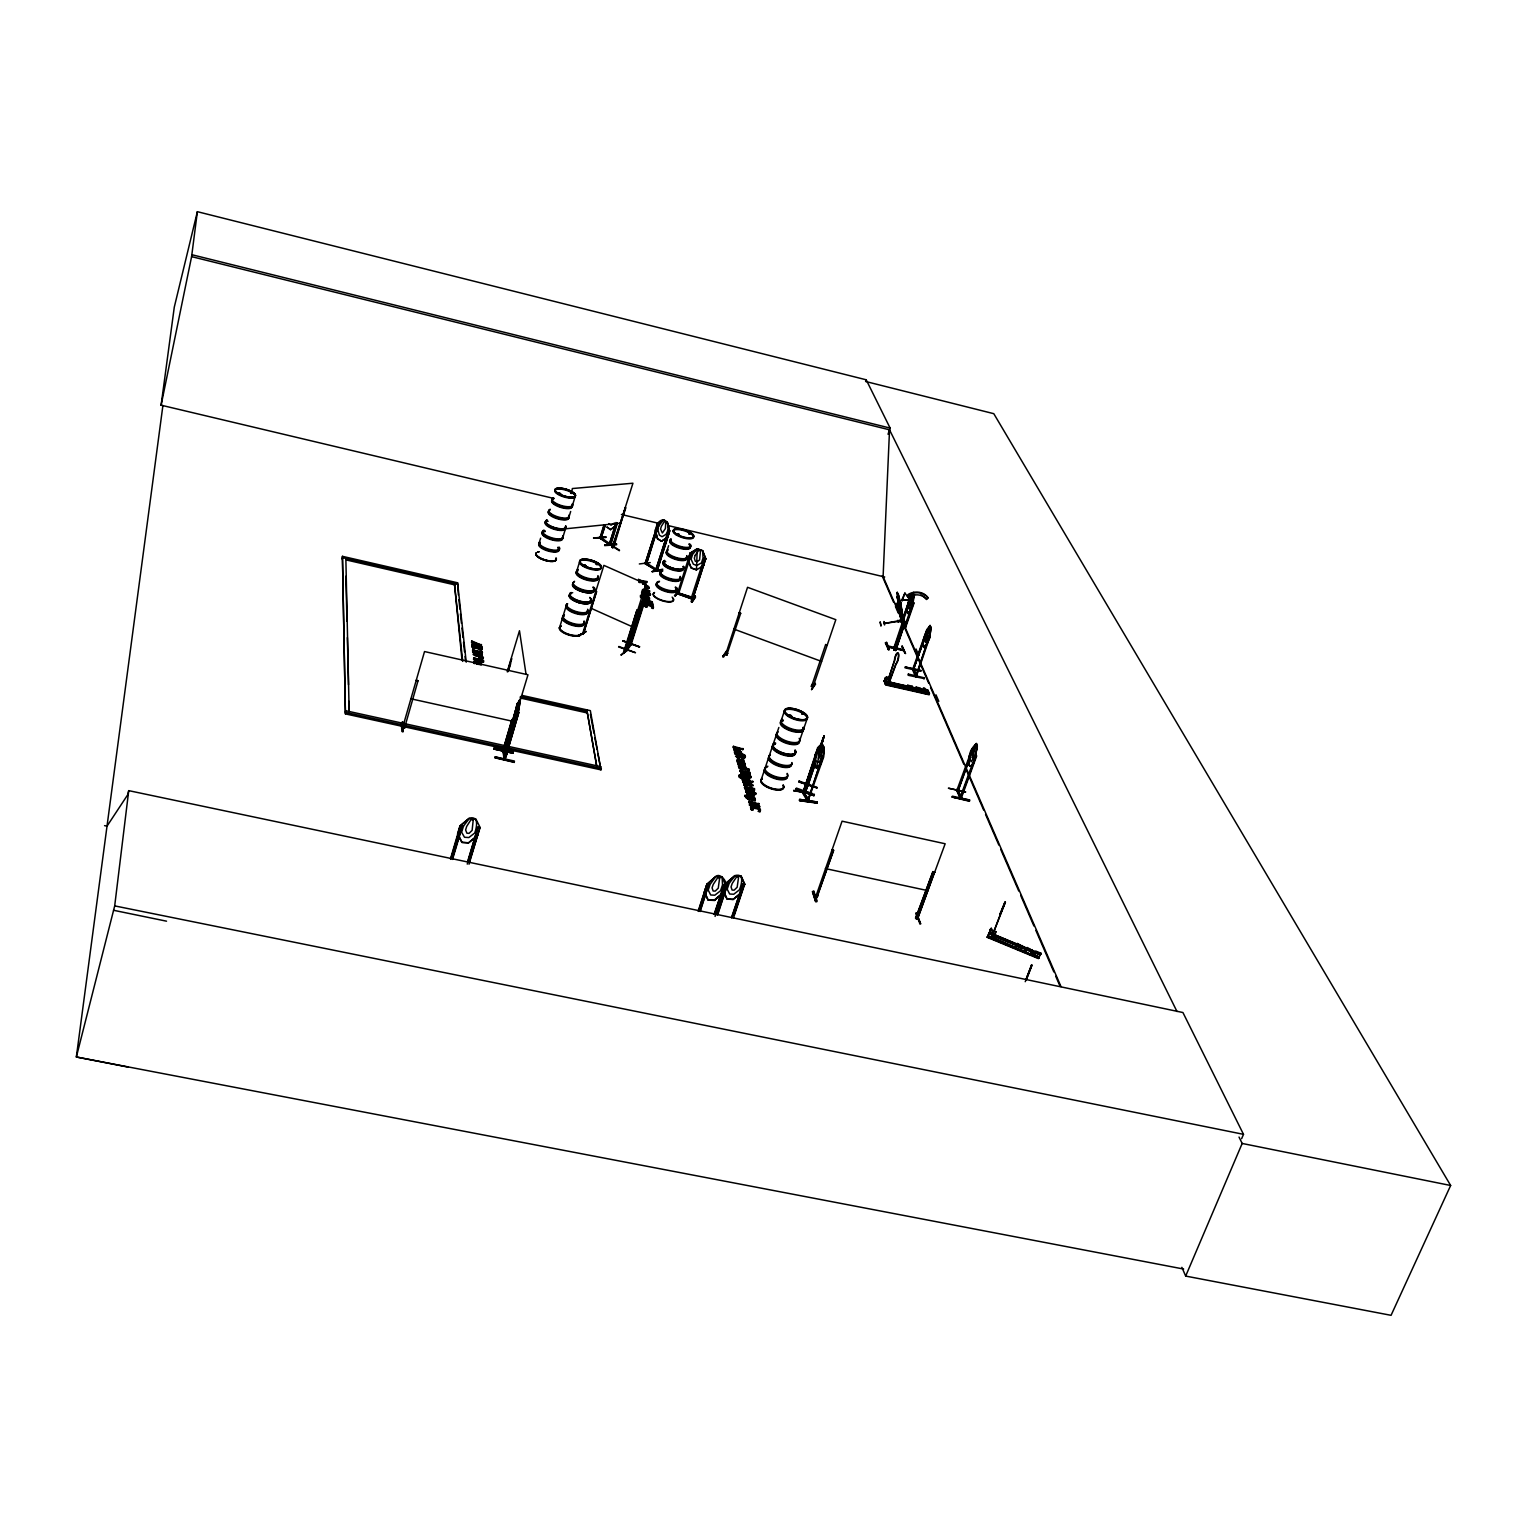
<?xml version="1.0" encoding="UTF-8"?>
<svg xmlns="http://www.w3.org/2000/svg" width="1527" height="1527" viewBox="0 0 1527 1527"><rect width="100%" height="100%" fill="white"/><g stroke="black" fill="none" stroke-linecap="round" stroke-linejoin="round"><path stroke-width="1.5" d="M741.969 758.232L741.969 756.304L741.969 758.232L742.962 758.461L742.962 756.514L745.176 757.258L744.222 755.75M745.176 757.258L745.119 755.292L742.16 753.689L740.977 754.758L734.888 753.403L735.67 751.131L737.465 751.265L738.114 753.555L738.419 752.639C735.155 744.985 730.154 757.297 741.435 754.395L741.511 756.667L735.556 756.247L737.007 757.144L736.491 754.701L741.817 755.75M897.189 596.656L897.361 592.323L901.426 622.004L897.151 596.523L900.224 611.411L898.105 602.879M604.921 544.91L616.717 544.108L604.864 544.795M616.545 544.795L604.616 545.616M901.732 620.191L884.248 623.474L902.19 620.859L901.693 619.771L897.685 620.802M975.753 755.063L976.688 755.941L960.979 798.984L960.426 796.407L960.941 797.285M959.987 797.915L975.81 754.701M960.578 796.445L961.666 797.38L960.368 798.85L976.364 755.197M518.13 711.754L503.891 758.995C507.346 758.327 503.032 756.896 503.547 750.807M958.422 789.86L957.353 788.963L957.811 789.879M897.933 620.878L898.181 621.89L902.228 621.279M806.981 785.661L808.165 785.432M814.215 764.703L804.767 792.036L815.361 763.328M900.51 606.83L900.434 609.178L899.079 603.394C899.823 612.823 896.693 592.113 898.01 597.782M693.296 597.859L691.788 597.038L691.082 598.679L704.291 557.909L705.722 558.767L702.496 550.77L697.247 548.937L690.032 553.404L687.818 559.703L691.063 568.025L696.465 569.895L697.266 548.689L702.649 550.636L705.875 558.958M719.656 877.93L718.244 888.18L715.209 891.119L713.147 891.005L712.078 887.836L713.243 884.4L717.595 877.815L719.751 878.044M887.34 678.961L888.943 678.064L888.37 679.191M888.027 434.26L890.126 428.094L866.21 379.803L197.365 211.68L191.6 256.631L889.535 429.831L883.102 576.614L902.037 620.229M886.729 678.389L885.813 682.416L886.5 676.805L884.954 681.214M886.5 676.805L887.683 679.038M916.238 676.69L913.222 669.723M914.081 668.979L913.509 668.921M916.639 674.724L915.532 676.576L912.554 669.704L926.813 629.563L930.096 625.478C932.443 630.651 928.664 637.962 925.477 642.371L925.457 635.556M889.687 679.133L885.164 677.854L885.832 683.313L929.428 693.392L929.199 694.785L885.641 684.936L886.691 681.481M906.103 624.009L903.602 627.368L903.965 623.608M913.127 602.211L904.518 626.948L905.511 627.788L914.043 603.165L912.974 602.344M513.377 751.36L494.252 746.779L513.339 751.475L513.568 750.024L494.481 745.901L494.194 746.856L513.32 750.979M665.734 522.329L665.39 528.552L662.374 533.018L660.542 529.01L661.42 526.223L664.417 521.547L665.848 522.31M903.259 617.557C905.034 619.046 902.342 616.144 902.113 621.565M821.774 743.649C826.317 749.184 822.767 757.716 820.782 763.958L816.296 767.986L821.774 743.649L823.836 746.703L823.74 756.858L807.764 801.465L822.48 755.999M820.553 763.767L816.296 767.986L814.425 764.932L815.036 754.853L818.319 748.058M903.812 627.826L900.586 602.44L903.946 627.845M514.217 762.374L494.901 757.793L495.187 756.838L514.427 761.057L514.198 762.45M631.205 644.718L631.281 642.409M627.692 649.738L641.168 606.811L640.233 607.097L626.872 649.586L644.757 596.618L627.444 649.796L631.395 644.241L631.166 642.447M901.216 617.691L901.35 617.71M901.064 621.432L904.003 627.864M630.269 644.47L643.936 601.562M927.099 629.907L912.993 670.372L924.522 639.355M495.187 756.915L514.179 761.992L494.977 757.621M626.853 649.471L630.766 643.993L644.127 601.638M474.21 663.558L476.806 663.195M478.008 827.061L467.663 861.438M646.207 585.585L646.322 587.933L648.746 588.334C650.178 586.158 644.738 584.211 645.043 586.215M648.746 588.334L648.269 587.284M927.252 690.7C917.479 680.049 929.867 703.47 923.396 688.753M883.866 680.927L927.519 691.139L884.057 681.309L916.181 688.83M884.171 681.5L927.595 691.407M990.737 930.745C991.977 929.313 993.352 931.871 993.581 930.955M818.205 748.192L802.935 793.315L816.506 755.521M884.152 681.557L885.355 677.893M884.496 681.176L916.41 689.269M929.275 693.907L885.145 683.714L928.95 694.346L927.595 690.261M620.916 654.854L628.208 649.681L621.26 655.064M668.502 530.174L655.808 570.22C655.083 566.593 659.817 570.793 656.171 568.693M128.363 1067.144L76.35 1056.989L114.697 905.893L128.726 790.642L1182.929 1012.535L1243.493 1134.332L1241.642 1138.684M909.138 602.363L909.138 609.006L911.104 606.658L914.444 594.595L913.108 602.363M717.346 914.52L728.15 882.587L717.652 914.921M161.099 405.266L174.288 307.137L197.365 211.68M957.811 791.482L972.871 748.554C969.454 747.39 965.121 774.952 973.653 762.698M889.019 678.503L888.905 678.103M911.085 609.235L907.897 613.472L906.885 611.239L908.088 602.745L910.302 596.408L913.68 592.304L910.474 596.58L901.903 621.107M907.057 611.277L908.088 602.745M923.339 644.585C921.697 639.889 927.862 629.41 926.832 629.716M929.924 636.492L930.974 627.769M636.969 617.958L636.568 620.764L643.993 598.279L648.288 599.099L644.852 597.362M639.088 611.201L638.687 614.026C641.664 609.693 644.127 590.243 649.376 600.054L640.481 597.362M990.565 929.256C988.141 934.791 994.172 921.449 989.668 933.551M801.809 713.243L801.77 714.006M801.637 713.433L802.973 714.254L801.694 713.014M640.042 607.04L634.793 625.364L639.679 615.018M635.652 620.363L635.041 625.23M790.814 716.507L791.482 715.839L789.993 715.953M791.807 716.717L790.967 715.38M637.083 618.702L637.962 613.682L637.351 618.569L641.817 608.3L642.638 603.375L637.713 613.739L643.44 598.45L640.023 607.04L641.168 606.811M789.306 714.903L789.879 716.316M789.249 715.037L789.554 716.182M503.91 747.161L504.444 746.34M504.12 748.898C502.517 746.798 508.586 747.715 505.227 750.024L513.301 723.397M644.757 596.618L644.279 602.459L644.948 596.694M916.124 676.175L929.428 635.824M799.633 799.404L817.136 801.98L799.633 799.404L799.614 800.702L816.907 802.668M799.614 800.663L817.117 803.183M515.401 711.563L514.599 719.732C518.359 716.01 522.883 690.567 517.08 705.989M1017.001 945.022C1018.624 951.054 1024.178 943.801 1017.001 945.022L988.771 933.398L1040.612 954.28L1040.975 953.23L1035.783 951.073L1033.855 954.871M513.034 722.156L516.889 704.443L519.695 700.13M518.092 713.052L519.943 702.744M823.549 746.818L820.209 760.599L817.556 762.87L816.334 760.904C812.269 756.056 828.054 736.663 817.708 747.963L818.816 748.86L818.167 748.02M515.191 714.445L503.948 752.162L503.738 751.189M504.521 750.425L503.185 751.933M638.267 614.961L637.885 616.965L641.684 604.978M640.386 608.223C639.164 615.992 645.558 592.705 641.13 609.311M744.642 796.063L747.772 799.155L755.101 800.778L754.949 799.194A3.436 1.393 18.8 0 0 755.063 798.144C753.708 796.655 748.287 794.403 747.944 796.979C751.112 800.014 743.382 798.277 746.245 795.395L744.642 796.063L745.939 796.369M744.966 795.128L746.684 797.724L755.426 799.843M1183.635 1269.052L76.35 1056.989L162.893 405.609L161.099 405.189L191.6 256.631M742.905 776.689C742.446 778.827 739.622 779.075 740.557 775.315L739.297 775.029L739.125 777.262L742.943 779.19M739.297 775.029L740.996 777.567L749.623 779.667L749.318 780.602L749.146 779.037A3.398 1.355 18.7 0 0 749.28 778.007C744.241 772.414 740.824 780.316 740.576 775.334M822.022 745.768L821.144 753.823L818.491 758.69L818.262 753.994L822.213 745.787M474.782 661.974L474.649 662.508C474.305 658.977 480.642 664.627 475.641 662.737L475.909 661.802C472.836 659.416 479.688 660.676 477.646 663.176M638.973 613.453L637.771 618.13L638.477 614.713C631.987 633.629 642.6 598.947 639.069 612.747L640.844 608.07M480.871 659.225L483.83 661L482.475 662.432C486.311 662.088 479.23 660.905 480.871 659.225L479.631 660.275M887.817 646.646L903.469 650.197M887.912 647.066L903.564 650.655M908.298 674.17L908.164 675.278L923.969 678.542M924.198 677.778L908.298 674.056M952.39 796.178L969.607 799.957L969.473 801.293L952.046 796.999L969.607 800.072M969.378 800.835L952.046 796.999M929.58 635.537C932.94 637.503 916.773 655.961 927.652 642.886M894.116 649.509L895.776 650.521L904.251 625.287M893.868 649.586L902.533 624.829L903.869 625.077L895.624 650.426M638.267 613.32L641.225 605.112M519.447 702.897L515.687 715.399L519.314 701.981L519.657 702.954M622.882 640.844L639.622 646.742M990.145 929.37L996.005 931.833L994.879 934.81M623.035 640.691L639.489 646.856M639.107 611.869L641.874 605.036M1038.742 958.097L987.473 936.91L988.923 933.112M1040.574 954.356L989.649 932.653L1040.746 953.841L1040.002 955.501M128.726 790.642L127.676 794.823L107.024 826.145L104.561 825.649M913.833 594.69L910.111 605.341L912.764 595.549M930.267 627.96L926.469 638.687L927.672 631.911L930.439 627.998M742.351 755.579C745.768 758.804 743.973 752.983 742.103 755.521L744.699 757.888L742.275 757.335M466.231 662.184L457.585 582.799L342.43 556.324L345.426 713.892L600.951 769.856L590.357 710.647L522.444 695.491M342.105 558.977L342.468 557.641L457.737 584.135L458.386 594.938M345.388 712.231L345.808 710.761L601.065 766.726M345.426 713.892L342.43 556.324M402.956 731.681L402.594 722.042L402.956 731.681L401.868 731.452L401.353 722.672L402.594 722.042M518.569 705.97L527.979 674.781L424.525 651.552L402.651 727.482C401.964 722.576 404.865 731.7 404.846 725.783L403.548 725.974M418.035 680.737L416.279 680.336L418.035 680.737L404.54 727.921M404.789 727.959L404.846 725.783L405.151 726.737M457.203 584.116L457.585 582.799M689.555 533.687L688.696 533.744M689.765 533.973L688.982 533.381M689.345 533.171L689.135 533.896M474.458 644.928L471.862 644.699L474.458 644.928L474.286 643.401L471.614 642.447L471.824 641.016L481.463 645.138L474.248 645.463M471.614 642.447L471.824 641.016M472.129 643.783L471.862 644.699M472.034 646.112L472.244 644.699L482.169 647.429L471.977 645.616M482.246 648.192L482.055 649.605L472.167 647.372L472.377 645.959L482.322 648.689L472.377 645.959M473.675 652.258L482.398 652.563L473.866 650.636C472.091 661.172 494.519 654.129 472.702 652.048L472.759 649.166L473.542 651.036L473.714 649.395M474.286 643.401L471.881 641.55M472.702 652.048L472.759 649.166M475.374 643.802L479.879 645.406L475.374 643.802L475.508 645.024L475.641 642.886M480.91 659.588L480.795 661.84L473.542 659.397L473.752 657.965L479.917 659.359L479.478 661.955L481.081 663.749L478.848 663.959M476.539 664.111L481.52 664.76L473.943 662.852L474.153 661.42M481.387 644.489L481.196 646.036M480.07 650.826C479.096 653.365 480.948 649.662 482.398 652.563M999.956 913.948L1005.033 901.903L992.226 935.841L1005.434 902.075L1000.338 914.119M480.929 651.017L481.425 652.85M481.902 648.345L482.093 646.933M479.383 657.335L483.334 657.144L483.143 658.671L479.383 657.335L483.143 658.671M479.44 657.717L479.669 656.419M479.211 663.52L476.004 659.95A2.539 0.993 16.3 0 0 474.725 659.817L474.916 661.592M482.36 652.144L482.131 653.48M479.802 661.63L479.974 659.874M480.7 662.222L480.967 660.084L482.742 661.477M482.475 662.394L482.456 660.542M993.371 935.517L1040.383 954.566M539.222 542.81L540.634 538.153M679.591 535.328L678.179 533.839M469.018 864.225L479.974 827.195L475.756 818.758L468.999 818.319L459.932 825.935L457.527 833.952L461.879 842.484L468.617 842.885L477.646 835.307L468.541 842.77L462.051 842.293L457.852 834.028M450.446 858.938L460.123 826.012L462.318 826.641L452.507 859.434M450.694 859.338L460.505 826.527M507.212 671.765L519.485 630.727L525.975 673.865M508.033 670.124L511.297 659.225M507.918 671.727L511.831 658.633M452.908 856.857L462.299 825.477M508.682 670.277L510.648 663.73M493.832 749.032L494.118 748.039L513.244 752.257L512.957 753.212L493.832 749.032L512.957 753.212M562.967 537.008L565.696 527.979M569.227 516.164L570.678 511.469M572.644 504.864L575.393 495.76M467.243 864.11L477.913 827.119L479.764 827.367M511.869 719.465L503.414 748.841L511.984 720.248M469.457 861.552L480.032 827.749L478.237 827.634M503.853 752.162L517.634 702.897L519.428 703.565L517.634 702.897M503.185 752.009L517.691 703.183M516.069 720.381L513.206 725.039L518.836 712.422L504.845 759.969L503.738 751.284L517.099 707.039M504.368 749.719L503.414 749.413L503.738 751.284M678.522 535.233L676.671 534.068A10.689 3.569 17.6 0 1 680.584 528.876A10.689 3.569 17.6 0 1 693.582 536.893A10.689 3.569 17.6 0 1 676.614 534.049M678.809 534.469L677.32 533.916L677.587 534.965M505.571 749.719L505.666 747.867M503.967 759.606L518.283 713.052L519.524 699.862M504.922 759.816L518.836 712.422M506.601 749.986L507.288 754.453L505.151 749.547M889.115 682.932L896.196 663.901A5.745 1.661 -77.1 0 0 898.716 656.725A5.745 1.661 -77.1 0 0 897.246 653.346A5.745 1.661 -77.1 0 0 894.707 660.523L888.275 679.057M559.493 627.883L562.337 618.492M562.948 616.526L565.925 606.773M576.748 571.155L579.649 561.631M603.928 524.925L599.882 538.21L600.626 536.588M617.404 523.112L610.724 545.234L600.302 538.096L604.329 524.906M604.883 525.574L600.798 538.802L601.638 537.237L600.226 536.607L601.39 537.409M605.284 525.555L600.836 538.764M585.872 631.453L578.523 635.881L579.229 635.194M608.452 543.688L619.37 550.751M616.03 522.482L609.235 544.605L615.076 526.872M611.067 543.688L609.979 545.12L616.984 523.131M596.332 591.865L583.199 634.373L596.58 591.732L595.625 591.56L596.58 591.732M612.098 547.391L625.44 507.556L613.606 547.601C610.399 548.46 614.827 544.776 612.651 545.845M625.841 507.804L612.575 547.678L632.942 483.219L572.358 488.545L571.48 493.45M613.644 545.826L612.976 547.2M639.336 563.959L650.235 562.585M647.219 581.615L638.343 580.012L646.952 582.455M618.855 646.475L635.499 652.716L618.588 646.971M655.312 530.079L657.373 538.802L661.592 541.207L657.603 538.649L655.312 530.079L657.297 523.723C665.619 513.244 671.365 527.082 665.867 534.488L662.05 536.702L659.397 535.137L657.908 529.793C657.183 523.99 671.498 514.389 657.412 523.876M663.348 519.963L667.452 522.272L669.628 530.9L657.011 570.85L645.1 563.711L657.927 523.818L659.034 524.467L646.303 564.436L658.538 524.524M646.761 562.986L645.406 562.222L645.1 563.73L657.927 523.818M638.84 582.035L639.832 582.264L639.718 579.878M646.398 562.852L646.15 564.398M622.787 641.035L639.393 647.047M645.616 562.337L647.085 562.833L646.188 564.36M624.104 652.773L637.045 609.769L623.455 652.544C625.822 652.277 622.138 650.158 624.486 652.621L645.94 584.001L603.89 565.372L582.493 634.068M649.376 600.054L648.975 599.538A3.016 1.069 17.5 0 0 649.166 598.756A3.016 1.069 17.5 0 0 649.414 597.897C644.871 591.999 640.538 601.791 641.645 595.492L640.519 595.225M642.142 595.415L648.593 596.752L647.257 594.366L646.933 596.523L643.058 593.869L645.787 595.358L643.096 595.339L645.52 596.217M645.94 586.425L646.131 585.28M645.749 588.983L645.806 587.322L645.749 588.983L646.704 587.532L648.536 587.971L646.016 588.143M646.322 587.933L646.15 586.463M646.704 587.532L646.646 589.193M647.41 587.265L646.322 586.005L649.013 587.494M643.726 599.939L643.573 601.256L647.792 602.23L648.212 603.89L648.059 601.39C636.454 599.767 653.327 599.176 652.201 603.26L648.822 602.478L652.468 602.402M643.84 600.416L643.65 601.714M644.547 598.508C641.855 595.11 650.254 596.427 648.097 599.328M647.677 586.444L647.811 587.933M644.623 601.982L631.071 644.718M646.379 596.408L645.482 593.965L642.084 593.392M643.84 592.342L648.498 592.667L648.651 590.968L644.26 589.937M641.607 593.278L648.04 594.786L648.192 593.488L641.76 591.999M646.646 595.568L647.772 595.664L648.192 593.488M642.6 592.228L649.471 593.106L649.509 590.72L643.096 589.231M645.635 563.711L657.259 570.716L669.819 530.804L668.731 530.174L655.675 570.048M648.994 594.557L650.387 593.965L650.254 595.32L648.994 594.557L650.254 595.32M646.856 607.097L645.482 606.773C641.626 601.161 656.305 604.043 652.983 608.51C654.167 607.212 643.115 602.554 646.856 607.059C642.046 602.153 655.942 604.635 651.59 608.185M649.128 595.053L649.261 593.717M657.164 569.266L656.858 570.812M667.337 522.291L669.38 530.9L667.623 537.256L661.477 541.226L667.509 537.122M596.962 767.337L586.826 709.864L596.523 764.989M649.09 601.619L649.223 604.119L648.822 602.478M667.089 550.388L668.597 545.693M652.353 601.924L652.201 603.26M643.974 602.898L652.735 605.379L652.888 604.062L649.49 603.28M679.038 590.166L674.457 595.74L675.583 595.225M690.185 553.175L691.712 553.747L690.185 553.175L677.339 593.793C675.717 590.663 681.882 592.61 678.427 594.194L691.578 553.404M692.055 602.058L695.491 596.923L692.055 602.096L691.445 600.951L694.957 595.969M691.483 600.951L694.785 596.523M705.722 558.767L692.628 599.309L705.608 558.939L704.119 558.462M694.88 595.854L695.472 597M1025.228 981.689L1032.023 965.026L1026.22 980.219M723.569 657.049L727.425 650.693L722.653 656.705L727.138 651.552M725.917 652.697L727.73 653.346L725.917 652.697L725.325 654.434L727.234 654.854L725.42 654.186M725.63 654.529L747.543 587.303L835.823 619.676L813.07 686.845L813.662 685.089L811.601 685.089M726.298 652.754L725.649 654.262M727.043 654.759L727.253 653.441M740.69 613.3L739.087 612.938L740.69 613.3L726.757 654.949M820.114 748.135L824.065 735.88L821.507 746.149M888.771 682.874L895.853 663.825A5.745 1.661 -77.1 0 0 898.391 656.648A5.745 1.661 -77.1 0 0 896.903 653.27A5.745 1.661 -77.1 0 0 894.383 660.447L888.084 680.527M738.419 752.639C746.149 754.052 737.236 747.676 733.857 749.757L733.437 746.321L743 748.993L734.411 748.058L743 748.993M733.857 749.757L733.437 746.321M736.72 752.2L734.506 750.654L734.716 747.161M741.511 756.667L741.129 755.311L735.041 753.956L735.193 752.487L741.168 753.479M738.381 751.475L740.652 751.513L738.381 751.475L738.877 753.212L740.576 753.174L738.686 750.559M737.35 760.141L744.355 761.687L743.783 759.854L742.256 760.503C748.745 763.424 735.46 764.187 737.35 760.141L738.114 760.293C735.88 764.798 750.215 765.752 739.488 765.161A2.424 0.954 18.6 0 0 738.763 765.6C740.71 767.489 738.209 768.272 739.984 767.069M737.579 762.946L737.732 761.477M742.695 749.91L742.828 748.421M739.106 760.522L737.827 760.637L737.56 758.385A2.558 1.012 18.6 0 1 738.82 758.499L741.397 759.931L741.721 762.088L740.251 759.644L737.999 759.205L741.072 760.961L739.812 759.835M866.21 379.803L865.637 381.483L993.791 413.683L1450.65 1185.486L1391.059 1315.32L1185.677 1276.076L1181.879 1267.334M737.885 762.03L744.336 764.454L738.304 763.538C737.522 766.878 748.287 767.68 744.222 763.443L743.916 764.359M738.171 765.008L738.304 763.538M741.397 756.285L742.695 755.598L737.293 756.189M742.198 755.025L742.16 753.689M742.504 756.877L742.408 754.605M816.85 787.798L798.774 781.977L799.098 781.041M742.065 765.351L745.081 766.497A2.939 1.164 18.6 0 1 746.226 767.394A3.417 1.355 18.6 0 1 746.111 768.425L749.203 769.112L749.07 770.581L739.106 768.386L739.259 766.898M742.962 758.461L742.962 756.514M744.374 772.376C744.775 773.693 738.667 772.471 740.213 770.257L749.757 772.357C751.437 778.216 743.019 770.791 741.206 773.75L740.881 774.666L740.977 772.967L744.374 772.376L740.213 770.257M740.69 768.215C737.35 764.302 747.142 765.6 744.813 769.112C733.895 768.138 744.012 764.263 744.813 769.112M744.527 757.335L742.809 755.96M744.699 757.888L744.832 756.419M744.699 764.531L744.852 763.061L737.045 761.057M740.977 774.991L748.459 775.659L748.325 777.148L740.977 774.991L748.325 777.148M741.149 775.563L741.301 774.055M698.183 911.027L707.058 884.057L715.819 876.46C720.992 871.783 729.639 885.412 723.932 885.106M748.974 782.988L742.523 780.412L742.656 778.923L752.849 781.709L748.917 781.824L752.849 781.709M749.07 770.581L746.111 768.425M698.469 911.409L706.963 884.095L704.329 891.94L707.994 900.109L714.369 900.453L721.488 894.459M744.909 773.063C743.764 775.544 751.895 777.319 749.452 773.292L749.757 772.357M742.523 780.412L742.656 778.923M742.828 779.495L749.337 781.748L743.267 781.022L743.115 782.53L749.872 783.809L743.859 783.733L743.878 785.031L744.966 785.26L745.233 783.408L750.043 784.382L751.036 786.596L751.036 784.611L753.116 785.069L750.349 785.451M699.881 911.104L709.139 883.503L700.168 911.504M743.115 782.53L743.267 781.022M743.878 785.031L743.821 783.027L745.882 782.931M748.841 772.719C749.662 777.396 739.832 768.768 748.841 772.719L748.115 774.972L745.081 773.368M754.453 788.638L754.147 789.574C755.808 795.243 744.336 791.769 744.508 787.455L744.813 786.52L754.453 788.638C756.132 794.307 744.661 790.833 744.813 786.52M748.173 778.808C736.262 777.453 750.196 774.055 747.848 779.743L743.916 778.865M749.337 776.804L750.902 776.155L750.788 777.72L749.337 776.804L750.788 777.72M746.913 790.184A3.34 1.336 18.7 0 1 746.245 789.516L746.092 787.378C762.336 788.39 748.784 794.403 746.092 787.378M749.146 779.037L749.165 780.068M749.528 777.453L749.662 775.869M746.989 794.155L747.447 795.262L746.989 794.155L754.243 795.529L753.555 793.83L745.882 792.303L746.016 790.776C749.547 789.135 754.453 795.433 753.269 792.379M745.882 792.303L746.016 790.776M749.566 784.744L750.769 783.637L750.559 784.954L752.811 786.004M750.024 786.386L750.043 784.382M750.559 784.954L750.769 783.637M747.753 794.326L747.199 792.341A2.615 1.05 18.7 0 1 748.478 792.437L752.887 795.338L752.315 793.582L753.823 796.655L746.837 795.682L747.142 794.746M751.036 784.611L751.036 786.596M752.544 782.626L752.696 781.137M748.459 795.491L748.764 794.555C745.176 791.94 752.525 793.257 750.482 795.93L747.333 794.116L750.482 795.93M752.639 785.412L750.883 784.038M748.955 801.16L753.899 802.82L754.204 805.912L753.594 803.756L748.822 802.725L748.955 801.16L758.862 803.908L754.739 804.004L758.862 803.908M749.642 799.041C745.061 793.868 762.088 802.591 749.642 799.041L749.433 796.54L754.739 799.079A3.436 1.393 18.8 0 1 754.624 800.129L755.101 800.778M749.146 791.234L753.116 791.501L753.536 789.02M752.009 794.517L752.716 796.197L751.761 795.204M755.063 803.068L755.674 805.225L759.492 806.065L759.358 807.63L749.433 804.882L754.529 804.977M749.604 805.492L749.757 803.927M754.166 793.544L755.75 792.876L755.617 794.479L754.166 793.544L755.617 794.479M754.357 794.193L754.472 792.608M714.14 914.1L724.332 884.343M714.426 914.501L724.161 884.305M753.632 799.9L753.632 798.144M724.676 887.092L726.088 883.14M715.075 916.41L726.184 883.255L734.831 875.792C744.871 872.451 741.53 884.667 739.431 889.84L733.743 894.249L729.658 894.02L727.196 889.172L729.181 883.312L734.926 875.906M761.21 779.61L764.55 769.799M765.218 767.737L768.673 757.526A11.968 4.657 18.9 0 0 779.075 766.325A11.968 4.657 18.9 0 0 791.253 764.607M769.379 755.464L772.719 745.577M773.044 744.622L776.422 734.716A12.006 4.581 18.8 0 0 786.863 743.458A12.006 4.581 18.8 0 0 799.041 741.817M777.09 732.636L778.865 727.482M781.29 720.248L784.668 710.265M715.972 914.826L725.898 883.045M758.365 811.41L759.396 808.986A2.92 1.183 18.9 0 0 758.251 808.031L752.353 806.752L753.326 809.253L751.475 809.902C746.646 803.107 763.653 806.141 759.931 811.753L758.365 811.41L759.091 809.921M820.743 745.214L824.065 735.88M824.179 736.167L821.831 742.389M991.195 929.638L990.985 930.802M758.556 804.844L758.69 803.297M759.492 806.065L759.358 807.63M821.583 743.057L823.587 737.808M731.471 917.498L743.229 883.427M731.777 917.88L742.828 884.19L744.813 884.667L743.134 884.572M811.982 684.459L811.543 686.348L825.649 644.566L827.157 645.1L825.649 644.566M733.914 915.36L744.47 884.152M733.456 917.975L744.699 884.095M815.59 684.134L811.562 689.593L814.864 683.81M811.887 688.753L814.941 683.867M799.537 740.939L803.068 730.631M803.775 728.551L807.21 718.587A12.063 4.505 18.8 0 0 792.169 708.872A12.063 4.505 18.8 0 0 788.39 715.839L791.597 716.621M793.639 790.509L811.333 793.658L793.696 790.432M793.925 791.005L811.639 792.742L811.333 793.658M817.537 750.272L802.725 793.181L817.67 747.791M803.794 790.986L803.546 793.391L802.935 792.379M820.572 745.73L820.133 746.856L823.11 738.495M822.309 741.091L820.056 747.753L823.187 738.171L820.075 747.6L820.972 747.161M814.769 763.615L807.898 785.89M807.745 786.004L815.399 763.824M820.648 745.52L820.323 746.34M813.929 795.701L795.949 789.268L813.929 795.701L814.387 794.384M816.678 788.276L817.002 787.34L799.098 781.06M817.117 801.904L817.117 803.317M889.019 649.777L886.423 642.123L889.306 648.937L888.141 649.567L889.268 648.937M902.304 621.68L910.302 596.408M902.839 621.794L909.042 604.024M902.972 621.775L904.213 618.301M913.757 602.573L904.862 627.559M814.349 794.517L796.388 788.066L795.911 789.364L814.082 795.319M902.056 623.321L893.772 648.135M894.211 650.101L902.514 624.887M894.058 650.063L903.507 623.722L902.209 623.436M894.44 650.273L903.068 625.497L904.442 625.822M895.528 650.521L904.099 625.249M885.431 682.321L886.939 677.759M901.961 646.398L905.549 653.613L902.152 645.845M817.327 897.494C816.105 890.68 816.067 901.808 816.201 895.471L817.556 895.795M815.609 897.17L842.064 821.182L945.156 843.763L917.441 918.93L915.761 918.529L932.825 871.631L934.677 872.337L932.825 871.631M890.26 684.306L891.005 682.206L890.203 685.108M903.068 649.605L887.454 645.768M816.792 896.998L817.384 895.242L817.747 896.273M816.964 897.494L833.551 850.081L831.795 849.718L833.666 850.424L816.773 896.96M815.647 901.617L812.479 891.692L813.776 890.947L817.06 900.873L815.647 901.617L812.498 891.653L813.509 891.653M905.282 667.032L921.125 670.658L905.301 666.975M907.744 685.222L909.157 689.383L907.744 685.222L912.153 686.215L913.566 690.376L912.153 686.215M913.432 669.914L927.385 629.849M915.666 676.652L929.523 635.786M930.134 635.976L916.219 676.785L916.486 674.571M916.066 687.093L917.498 691.254L916.066 687.093L920.457 688.085L921.888 692.246M924.179 677.721L924.064 678.942M505.418 758.175L505.246 757.392M596.618 564.704L596.274 563.558L597.515 564.685M597.038 564.417L596.255 563.616L597.324 563.902M957.085 791.234L957.773 789.783M957.696 790.852L957.467 789.039M957.849 791.559L970.332 757.239M915.856 913.757L916.257 912.822L920.686 923.969L916.315 912.917M932.959 871.974L915.551 918.128L916.219 916.391L918.281 916.887M915.895 918.51L917.593 918.872L934.543 871.993M917.861 916.696L917.422 918.891M965.522 792.017L948.382 788.199L965.579 791.94M919.617 923.74L920.075 922.881M990.718 930.573L991.309 929.58M993.466 930.573L992.874 931.623L993.237 930.726M805.531 792.131L808.146 784.859M808.451 784.286L807.707 784.115M988.58 934.505L990.489 929.389M991.118 928.34L989.152 933.78L989.649 932.653M582.875 565.295L583.982 564.742M583.429 565.257L584.726 564.818M823.339 738.4L824.256 735.957M823.263 741.11L822.48 740.69M806.084 790.528L807.516 784.649M1015.321 947.179L1017.326 943.419L1022.269 946.167M1020.532 949.336L1022.498 945.576M1025.151 951.264L1027.117 947.484L1032.08 950.233M1025.8 980.048L1031.622 964.854L1026.774 977.624M493.87 748.784L512.919 752.639M809.024 799.862L803.336 792.15M571.022 493.355L571.613 492.534M571.327 492.324L571.671 493.431M803.488 791.692L803.488 790.776M802.267 792.456L807.554 801.255M1185.677 1276.076L1242.176 1143.456L1239.027 1137.061M559.359 493.87L561.096 494.5L558.118 493.393A10.689 3.55 16.8 0 1 562.604 488.392A10.67 3.531 16.8 0 1 575.183 496.199A10.689 3.55 16.8 0 1 557.985 493.316L558.653 494.042M1030.572 953.745L1039.257 956.914L1038.475 958.612L987.225 937.349L989.763 932.367L994.936 934.505L992.817 938.551L993.943 935.555M1040.211 955.1L1021.029 946.95M901.617 600.321L910.073 600.016L901.617 600.321L904.919 593.068L907.114 596.064L908.851 594.957A15.69 14.087 -33.7 0 1 927.042 596.675M902.094 601.008L904.919 593.068M987.225 937.387L987.931 935.975M987.473 936.91L1038.704 958.173L1039.066 957.028L1030.725 953.363M1040.975 953.23L1038.837 957.639L987.492 936.757M976.058 745.462L972.432 753.422L972.241 757.831L976.249 745.5M1032.309 949.641L1030.133 954.031L992.302 937.444M910.798 597.611L912.573 594.175M927.156 630.785L929.886 625.631L931.088 627.941L930.096 625.478M645.215 585.509L643.153 582.703L643.497 584.077M811.562 689.593L815.017 683.046M811.238 686.157L813.185 686.635M813.586 685.337L811.791 684.707M920.857 671.288L905.034 667.833M996.005 931.833L990.679 929.962L991.557 928.531M579.153 635.251L585.834 631.472M586.215 631.567L578.962 636.091M519.734 699.9L517.099 704.653M641.664 595.511L643.917 597.458M975.677 755.063L977.261 746.226C972.985 740.843 983.273 742.16 971.153 761.839L970.37 760.045C967.507 755.712 981.556 736.568 972.527 747.791L956.742 790.642L960.216 798.659M903.068 623.799L903.259 624.257M746.245 795.433L746.55 797.056L748.936 797.877M722.71 656.629L726.356 651.132M736.568 876.918L732.216 883.465L731.051 886.901L732.101 890.05L734.143 890.165L737.159 887.244L738.61 877.032L736.663 877.032M691.177 601.791L694.9 595.874M703.775 565.448L696.465 569.895M679.229 592.552L677.816 592.304M696.407 569.762L691.235 567.834L687.856 559.645M675.297 595.816L679.095 590.166M675.335 596.064L678.675 590.834M677.358 593.755L692.743 599.042M627.788 647.41L631.3 643.669M630.708 643.459L628.227 648.059M702.649 550.636L703.031 558.061L701.485 562.89L696.827 565.467L693.353 564.226L691.082 559.149L692.628 554.339L697.285 548.899M637.274 618.779L638.63 616.755M593.488 538L606.124 536.855L594.06 538.134M605.818 537.485L593.965 538.191M907.897 613.472L911.256 609.273M402.25 722.748L402.899 731.414M479.898 663.481L479.478 661.993M915.551 918.128L917.479 918.529M888.256 649.471L885.355 642.657L888.981 649.529M976.23 743.515L972.871 748.554M973.634 762.546C967.431 773.349 968.519 758.022 969.836 754.414M916.811 675.316L915.876 674.476M759.931 811.753L758.556 808.642L751.074 807.019M1016.829 945.499L1021.067 947.007M885.336 684.23L884.228 680.488M817.518 747.925L821.965 743.687M791.75 716.487L789.707 716.697M788.619 715.151L788.352 715.819A12.063 4.505 18.8 0 0 807.229 718.587M750.597 807.21L751.475 809.902M460.009 826.05L469.094 818.434M725.993 883.179L734.811 875.582L741.129 875.944L744.794 884.228M721.24 894.23L714.235 900.109L708.165 899.918L704.558 891.883M721.393 894.345L714.369 900.453M724.161 892.894L726.947 899.117L733.265 899.46L742.046 891.902M610.647 543.746L609.559 543.039L610.418 543.669M652.983 608.51C655.121 605.074 641.722 602.421 645.482 606.773M927.805 597.458L926.469 599.462L927.729 597.343M607.097 527.101L610.456 529.659L615.82 525.651M606.982 527.12L610.571 529.659L615.915 525.784M640.309 582.512L642.333 582.512L642.772 584.326M506.105 748.345L503.853 748.364M474 653.88L480.127 656.286M679.152 534.316L677.95 534.584M678.179 533.896L676.499 534.202L677.816 535.08M596.16 564.284L597.172 563.997M584.726 565.62L585.719 565.582M584.822 566.231L586.12 565.811M403.3 725.535L405.285 726.26M614.522 522.997L611.067 525.193L608.758 523.608M901.064 621.374L897.971 596.618M689.86 553.27L697.266 548.689M571.861 493.011L571.041 492.725M558.997 494.271L559.932 494.023M560.886 494.156L559.913 493.297M559.416 493.164L557.966 493.507L559.283 493.45M918.414 917.231L916.181 916.429M804.08 791.673L802.954 790.776M482.017 656.839L481.845 655.255M789.402 714.98L789.135 716.087M789.058 715.609L790.318 715.991M791.062 716.048L790.452 715.132M613.988 546.132L613.224 546.208M584.612 566.021L585.967 566.231M583.658 565.334L584.307 565.066M584.135 565.448L585.738 565.715M676.652 534.106L677.205 534.736M679.21 535.481L678.427 533.973M898.239 597.21L897.208 592.571M900.854 603.05L898.181 594.614M901.083 609.578L898.353 594.576L899.766 605.494L897.838 596.942M900.224 611.277L901.216 613.663L901.216 609.426L901.178 613.472M903.316 624.638L901.025 619.485L905.511 627.712M560.829 494.519L559.741 494.5M655.999 569.017L646.99 563.348M662.699 569.17L651.972 571.671L660.962 570.583M662.546 569.819L652.124 571.499M668.731 530.174L669.456 530.862M904.652 626.986L900.586 602.44M659.034 524.467L657.564 523.876M905.835 623.455L906.065 624.047M474.439 660.733L473.981 661.993M612.212 547.391L613.033 547.239M473.847 653.27C470.545 655.083 478.447 656.686 479.993 656.782M583.696 632.808L582.722 633.839M564.761 528.876L620.63 523.188M645.1 584.707C647.944 583.371 639.908 580.298 639.317 582.627M788.715 715.209L790.833 715.648M609.464 543.421L601.256 537.828M643.783 596.79L642.714 597.133L643.65 598.298M583.371 564.99L586.005 565.811M691.884 597.095L679.133 593.201L691.54 597.458M558.386 493.374L559.932 493.641M560.6 494.557L559.264 494.214M733.265 899.46L727.119 898.926L724.371 892.818M708.891 884.267L707.192 884.171L715.819 876.46M707.497 884.572L709.196 884.667M724.237 885.488L725.63 885.202M722.29 876.956L715.858 876.67L710.189 884.228L708.204 890.107L710.704 894.994L714.827 895.204L720.534 890.775L722.519 884.916L722.118 877.147M726.222 883.255L727.902 883.35M726.528 883.637L728.207 883.732M460.257 826.145L462.051 826.26M473.141 819.846L470.946 819.713L466.67 826.431L465.62 829.944L466.899 833.188L469.075 833.341L472.129 830.364L473.217 819.98M472.206 644.356L481.463 645.138M475.775 644.127L480.146 644.509M901.312 621.928L897.342 596.484M505.208 749.986L503.738 749.662M799.308 800.186L816.907 802.839M814.712 764.817L816.487 768.024M814.425 764.932L815.036 754.853M476.195 653.079C467.167 654.014 493.717 656.82 475.355 653.384M741.95 762.145L743.076 761.935L742.275 760.541M738.763 753.689L741.588 753.078L737.388 750.73L735.575 750.463L736.415 753.116L735.25 751.799M747.791 783.561L750.177 783.504L748.917 781.824M744.164 776.823L747.848 778.026M114.697 905.893L1243.493 1134.332M1242.176 1143.456L1450.65 1185.486M113.571 910.283L166.538 921.182M475.928 653.995L481.482 655.732M815.265 896.731L817.021 897.093M825.401 868.577L927.958 890.661M506.506 753.288L505.876 748.917M748.65 802.095L758.365 804.233M749.929 804.557L759.683 806.695M749.433 804.882L752.62 805.569M751.799 808.966L753.345 809.31M758.69 810.474L760.255 810.818M504.425 757.64L504.215 750.96M738.992 775.964L740.251 776.231M742.351 779.839L752.372 782.053M743.42 781.595L750.311 782.702L749.223 780.908M749.452 784.344L750.444 784.573M744.183 784.095L745.291 784.344M749.719 785.317L744.966 785.241M744.508 787.455L754.147 789.574M745.787 788.314L753.212 789.936M746.188 791.368L753.441 792.952M754.662 793.277L755.941 793.544M745.71 791.711L752.964 793.315M748.764 794.555L750.788 794.994M749.948 798.106L753.937 798.984M345.846 712.441L601.39 768.425M744.393 756.113L745.481 756.342M741.664 757.22L736.987 757.106M742.027 761.171L743.382 761.019L742.58 759.625M737.426 762.393L744.546 763.977M738.476 764.092L745.291 765.199L744.222 763.443M740.996 767.279L745.119 768.196M739.431 767.47L749.375 769.665M739.908 771.173L749.452 773.292M410.973 698.812L513.855 721.546M512.824 722.118L513.263 724.791M741.454 774.628L748.631 776.212M749.852 776.518L751.093 776.804M520.363 696.541L587.132 711.429L586.692 712.823L519.943 697.934M733.132 747.237L742.523 749.337M734.163 748.86L735.27 749.108M884.114 680.813L927.5 690.605M920.743 689.86L925.324 690.891M920.934 690.242L925.553 691.33M885.145 683.714L928.855 693.468M885.45 684.44L929.179 694.174M482.169 647.429L472.244 644.699M473.943 646.055L481.826 647.83M472.11 646.875L482.055 649.605M473.809 650.12L480.146 651.552M472.492 650.082L473.446 650.311M472.969 651.132L473.866 650.636M480.604 660.141L473.752 657.965M480.07 660.714L481.062 660.924M480.7 661L482.188 661.458M475.909 661.802L477.913 662.26M478.867 662.47C483.448 660.237 480.356 665.791 474.21 661.935M913.909 669.475L916.257 674.953L913.356 669.341M346.705 560.046L455.046 584.936M640.099 581.424L638.591 579.191M642.829 590.071L649.242 591.56M643.993 590.777L648.383 591.808M641.874 592.438L648.307 593.927M649.395 594.213L650.521 594.48M641.493 592.839L647.925 594.327M647.238 594.327L648.555 596.16L642.409 594.576M646.971 595.186L648.078 595.435M640.252 596.064L641.378 596.332M644.814 597.668L648.364 598.489M649.643 599.214L640.557 596.236M645.616 601.275L649.929 602.287M648.479 603.031L644.241 602.058L652.888 604.062M645.749 605.933L647.124 606.238M651.857 607.345L653.251 607.651M924.236 646.704L923.167 644.547L924.369 646.952M161.099 405.189L554.263 498.546M621.413 514.484L658.461 523.284M667.738 525.479L884.706 576.996M477.512 653.785L479.745 654.377M192.039 254.761L890.126 428.094M479.707 656.801L483.41 657.755M739.202 759.606L738.514 759.415A2.558 1.012 18.6 0 0 737.255 759.301L737.808 761.21M692.475 599.233L677.205 593.679M403.052 727.615L404.579 727.615M559.951 493.259L558.71 493.412M584.612 564.971L586.177 566.345L584.211 566.04M798.869 781.69L816.83 787.875M691.54 597.229L693.258 597.611M641.798 608.3L634.793 625.364L635.595 620.496M471.557 641.913L475.374 643.306M811.41 686.234L813.013 686.577M733.838 629.086L821.583 661.439M808.317 799.843L803.927 792.246M748.86 793.563L751.456 796.14M643.44 583.333L645.043 584.097M689.097 533.076L689.975 533.706M753.021 797.838L747.791 796.941L748.631 798.812M993.104 936.108L1016.562 945.786M1020.799 947.599L1035.745 953.726M988.026 935.497L993.199 937.654M992.149 937.807L1015.646 947.618M1019.902 949.317L1026.316 952.046M559.245 494.366L558.271 493.832M906.408 623.512L905.396 627.215M590.739 608.128L632.502 626.833M647.963 587.112L645.597 586.54L645.425 587.723L645.158 586.654M744.775 767.413L739.163 766.096A2.424 0.954 18.6 0 0 738.457 766.535L739.679 767.986M957.486 790.719L959.662 795.891M610.285 543.135L609.139 544.528M477.016 661.286L478.6 663.386M642.142 590.949C643.745 592.075 650.597 594.767 649.509 590.72M608.128 543.039L619.542 550.216M753.021 810.245L751.666 807.821L757.926 808.966A2.92 1.183 18.9 0 1 759.091 809.921M643.096 594.747L642.161 594.003L645.864 595.396M599.787 538.134L610.208 545.177M919.846 923.625L916.085 913.642M738.114 760.293L740.519 761.343M747.447 795.262L746.875 793.257A2.615 1.05 18.7 0 1 747.676 793.296M904.862 653.308L902.018 646.513M803.24 792.608L806.695 798.755M571.9 493.202L570.583 492.744M926.469 599.462L924.923 597.534A13.438 12.063 -33.7 0 0 920.896 594.957M748.707 778.636L748.955 778.942A3.398 1.355 18.7 0 1 749.108 779.648M807.535 801.351L822.652 755.77L823.129 756.762M742.141 892.016L733.246 899.25M912.573 594.69A13.438 12.063 -33.7 0 0 907.859 597L910.073 600.016M928.282 598.126L926.565 596.007A15.69 14.087 -33.7 0 0 908.374 594.27L907.191 596.026M907.859 597L908.336 597.687A13.438 12.063 -33.7 0 1 925.4 598.221M898.659 598.699L900.396 609.063L898.563 602.478M642.237 590.09L646.723 592.19L648.651 590.968M889.535 429.831L1176.993 1011.523M743.057 778.064L745.157 777.567L748.058 779.419M897.647 620.382L898.181 621.89M927.786 689.746L929.428 693.392M906.962 611.124L908.069 613.53M897.17 592.361L899.785 602.058M897.532 596.599L898.067 597.859M902.743 623.627L904.576 627.75M722.023 877.032L725.688 885.202M896.101 603.184L898.945 609.712M916.028 648.975L918.872 655.522M935.956 694.785L938.8 701.332M740.958 876.135L744.565 884.286M904.862 626.776L1061.017 986.633M882.205 575.946L893.581 602.192M895.471 606.563L898.315 613.129M904.957 628.456L928.664 683.142M930.573 687.532L963.766 764.111M965.656 768.482L983.674 810.054M985.564 814.425L998.849 845.061M1000.739 849.432L1018.757 891.005M1020.666 895.376L1033.932 926.011M1035.84 930.382L1053.859 971.955M1055.749 976.326L1059.547 985.087M886.882 676.881L887.359 677.988M958.25 790.452L960.979 796.941L957.658 790.318M886.004 642.791L888.829 649.624M813.337 891.73L816.716 901.846M741.95 754.987L740.977 754.758M754.739 804.004L755.35 806.18M734.411 748.058L734.964 750.005M648.536 587.971L648.269 588.811M645.425 585.814L645.692 586.883M639.45 580.718L639.832 582.264M590.376 714.369L593.927 733.075M594.824 737.751L597.057 749.433M597.954 754.109L600.168 765.79M600.626 768.157L600.951 769.856M506.41 754.052L505.8 749.681M506.334 747.925L507.269 754.491M884.534 623.054C884.82 629.544 883.675 616.946 883.999 623.379M512.881 721.966L513.416 725.077M504.177 759.74L503.07 751.818M474.553 642.504L474.725 644.031M458.902 599.672L459.913 609.139M460.429 613.873L461.459 623.34M461.975 628.074L463.005 637.542M463.521 642.275L464.532 651.743M465.048 656.476L465.563 661.21M897.838 594.06L898.334 598.794M462.7 661.401L454.397 583.371L462.032 660.408M898.811 601.562L898.659 598.718M345.846 558.424L349.187 713.052L348.9 701.275M345.885 576.271L346.973 621.088M347.373 637.599L348.5 684.764M745.634 768.005A2.939 1.164 18.6 0 1 745.901 768.329A3.417 1.355 18.6 0 1 745.806 769.341M799.442 741.149A12.159 4.638 18.8 0 1 785.603 742.294A12.159 4.638 18.8 0 1 777.472 733.017M794.899 750.864A12.006 4.619 18.8 0 1 789.574 755.159A12.006 4.619 18.8 0 1 775.105 749.795A12.006 4.619 18.8 0 1 775.487 743.668M795.128 750.043A11.949 4.6 18.8 0 1 783.58 753.116A11.949 4.6 18.8 0 1 774.132 743.458M803.068 727.367A12.178 4.6 18.8 0 1 797.686 731.605A12.178 4.6 18.8 0 1 783.007 726.184A12.178 4.6 18.8 0 1 783.351 720.076M799.155 738.343A12.006 4.581 18.8 0 1 787.569 741.378A12.006 4.581 18.8 0 1 778.064 731.738M802.668 728.055A12.025 4.543 18.8 0 1 792.589 731.471A12.025 4.543 18.8 0 1 780.583 722.328M781.557 721.431A12.025 4.543 18.8 0 1 783.217 720.878M799.652 740.5A12.159 4.638 18.8 0 1 785.813 741.645A12.159 4.638 18.8 0 1 777.682 732.387M803.889 728.131A12.178 4.6 18.8 0 1 790.032 729.219A12.178 4.6 18.8 0 1 781.862 720M803.985 727.367A12.025 4.543 18.8 0 1 790.318 728.436A12.025 4.543 18.8 0 1 782.263 719.351M787.455 776.193A12.101 4.753 18.9 0 1 773.635 777.472A12.101 4.753 18.9 0 1 765.6 768.081M787.054 776.861A11.93 4.696 18.9 0 1 773.425 778.14A11.93 4.696 18.9 0 1 765.504 768.845M783.198 784.973A11.892 4.715 18.9 0 1 771.631 788.199A11.892 4.715 18.9 0 1 762.297 778.407M795.09 753.269A11.949 4.619 18.9 0 1 781.48 754.453A11.949 4.619 18.9 0 1 773.502 745.271M783.141 785.26A11.949 4.734 18.9 0 1 771.536 788.524A11.949 4.734 18.9 0 1 762.145 778.675M791.654 763.939A12.121 4.715 18.9 0 1 777.816 765.161A12.121 4.715 18.9 0 1 769.742 755.808M787.188 773.387A11.949 4.696 18.9 0 1 781.843 777.758A11.949 4.696 18.9 0 1 767.451 772.414A11.949 4.696 18.9 0 1 767.852 766.21M787.092 774.113A12.101 4.753 18.9 0 1 781.671 778.56A12.101 4.753 18.9 0 1 767.088 773.139A12.101 4.753 18.9 0 1 767.508 766.84M791.864 763.309A12.121 4.715 18.9 0 1 778.026 764.531A12.121 4.715 18.9 0 1 769.971 755.178M791.959 762.546A11.968 4.657 18.9 0 1 778.312 763.767A11.968 4.657 18.9 0 1 770.352 754.529M783.007 785.661A11.949 4.734 18.9 0 1 771.402 788.925A11.949 4.734 18.9 0 1 762.011 779.075M686.539 556.878A10.804 3.665 17.6 0 1 675.583 558.767A10.804 3.665 17.6 0 1 667.528 550.903M686.196 557.508A10.651 3.627 17.6 0 1 675.392 559.378A10.651 3.627 17.6 0 1 667.452 551.61M683.332 566.536A10.651 3.665 17.6 0 1 672.529 568.445A10.651 3.665 17.6 0 1 664.589 560.638M683.218 566.918A10.651 3.665 17.6 0 1 672.395 568.827A10.651 3.665 17.6 0 1 664.455 561.02M689.001 544.395A10.804 3.646 17.6 0 1 687.112 548.708A10.804 3.646 17.6 0 1 673.789 545.158A10.804 3.646 17.6 0 1 671.097 539.623M686.787 555.618A10.651 3.627 17.6 0 1 676.003 557.489A10.651 3.627 17.6 0 1 668.043 549.72M689.784 546.246A10.67 3.588 17.6 0 1 678.981 548.059A10.67 3.588 17.6 0 1 671.002 540.348M686.711 556.305A10.804 3.665 17.6 0 1 675.774 558.195A10.804 3.665 17.6 0 1 667.719 550.312M689.192 543.822A10.804 3.646 17.6 0 1 687.303 548.136A10.804 3.646 17.6 0 1 673.98 544.585A10.804 3.646 17.6 0 1 671.269 539.05M690.376 544.356A10.67 3.588 17.6 0 1 680.927 546.551A10.67 3.588 17.6 0 1 670.658 539.088M675.278 587.551A10.746 3.76 17.6 0 1 673.35 592.037A10.746 3.76 17.6 0 1 660.084 588.525A10.746 3.76 17.6 0 1 657.45 582.837M676.041 589.422A10.594 3.722 17.6 0 1 665.238 591.426A10.594 3.722 17.6 0 1 657.373 583.562M672.128 597.133A10.613 3.741 17.6 0 1 670.2 601.581A10.613 3.741 17.6 0 1 657.106 598.126A10.613 3.741 17.6 0 1 654.529 592.495M683.275 569.037A10.613 3.646 17.6 0 1 669.494 568.903A10.613 3.646 17.6 0 1 665.734 561.688M673.083 598.756A10.613 3.741 17.6 0 1 662.279 600.798A10.613 3.741 17.6 0 1 654.415 592.877M683.504 568.445A10.651 3.665 17.6 0 1 670.945 568.827A10.651 3.665 17.6 0 1 664.321 561.459M679.935 577.626A10.765 3.741 17.6 0 1 670.334 579.993A10.765 3.741 17.6 0 1 660.008 572.358M660.981 571.671A10.765 3.741 17.6 0 1 662.565 571.289M676.633 587.551A10.613 3.703 17.6 0 1 671.441 590.701A10.613 3.703 17.6 0 1 658.71 586.044A10.613 3.703 17.6 0 1 659.53 581.291M675.449 586.979A10.746 3.76 17.6 0 1 672.834 591.483A10.746 3.76 17.6 0 1 658.958 587.112A10.746 3.76 17.6 0 1 659.225 581.882M680.107 577.053A10.765 3.722 17.6 0 1 674.858 580.203A10.765 3.722 17.6 0 1 661.935 575.488A10.765 3.722 17.6 0 1 662.737 570.716M680.183 576.385A10.613 3.684 17.6 0 1 669.399 578.332A10.613 3.684 17.6 0 1 661.496 570.506M679.591 578.256A10.613 3.684 17.6 0 1 668.788 580.203A10.613 3.684 17.6 0 1 660.905 572.377M589.804 597.381A11.166 4.027 17 0 1 587.418 602.058A11.166 4.027 17 0 1 573.598 598.431A11.166 4.027 17 0 1 571.213 592.495M589.766 597.63A11.223 4.047 17 0 1 587.38 602.344A11.223 4.047 17 0 1 573.484 598.699A11.223 4.047 17 0 1 571.098 592.724M597.706 577.015A11.376 4.027 17 0 1 585.738 579.115A11.376 4.027 17 0 1 577.664 570.716M594.327 587.513A11.204 4.008 17 0 1 582.531 589.613A11.204 4.008 17 0 1 574.591 581.31M597.362 577.683A11.223 3.97 17 0 1 585.547 579.745A11.223 3.97 17 0 1 577.588 571.48M593.163 586.902A11.376 4.066 17 0 1 590.758 591.636A11.376 4.066 17 0 1 576.691 587.933A11.376 4.066 17 0 1 574.267 581.921M597.897 576.404A11.376 4.027 17 0 1 585.929 578.504A11.376 4.027 17 0 1 577.855 570.105M597.954 575.698A11.223 3.97 17 0 1 586.158 577.76A11.223 3.97 17 0 1 578.199 569.495M592.972 587.513A11.357 4.066 17 0 1 584.975 591.712A11.357 4.066 17 0 1 572.988 583.257M590.72 599.347A11.223 4.047 17 0 1 580.298 601.924A11.223 4.047 17 0 1 569.895 593.869M570.983 593.144A11.223 4.047 17 0 1 572.701 592.724M584.173 623.474A11.319 4.161 17 0 1 570.449 624.085A11.319 4.161 17 0 1 563.883 616.011M583.829 624.123A11.166 4.104 17 0 1 570.277 624.715A11.166 4.104 17 0 1 563.807 616.755M580.642 634.239A11.128 4.123 17 0 1 566.173 633.323A11.128 4.123 17 0 1 561.058 625.879M580.604 634.507A11.166 4.142 17 0 1 566.078 633.59A11.166 4.142 17 0 1 560.943 626.108M580.47 634.927A11.166 4.142 17 0 1 565.944 634.01A11.166 4.142 17 0 1 560.81 626.509M590.586 599.806A11.223 4.047 17 0 1 578.752 601.962A11.223 4.047 17 0 1 570.831 593.602M587.399 610.571A11.338 4.123 17 0 1 575.431 612.804A11.338 4.123 17 0 1 567.452 604.291M584.058 620.955A11.166 4.104 17 0 1 572.262 623.226A11.166 4.104 17 0 1 564.417 614.789M587.055 611.22A11.185 4.085 17 0 1 575.24 613.434A11.185 4.085 17 0 1 567.376 605.036M583.982 621.661A11.319 4.161 17 0 1 572.033 623.951A11.319 4.161 17 0 1 564.074 615.4M587.59 609.96A11.338 4.123 17 0 1 575.622 612.193A11.338 4.123 17 0 1 567.643 603.699M587.647 609.254A11.185 4.066 17 0 1 577.263 611.869A11.185 4.066 17 0 1 566.88 603.814M568.674 516.374A10.784 3.646 16.8 0 1 557.221 518.073A10.784 3.646 16.8 0 1 549.72 510.419M565.677 525.803A10.594 3.627 16.8 0 1 554.416 527.521A10.594 3.627 16.8 0 1 547.048 519.943M565.639 526.052A10.632 3.627 16.8 0 1 554.32 527.769A10.632 3.627 16.8 0 1 546.933 520.173M572.091 505.074A10.804 3.608 16.8 0 1 560.619 506.735A10.804 3.608 16.8 0 1 553.098 499.1M568.922 515.114A10.632 3.588 16.8 0 1 557.622 516.794A10.632 3.588 16.8 0 1 550.216 509.235M568.865 515.802A10.784 3.646 16.8 0 1 557.412 517.5A10.784 3.646 16.8 0 1 549.892 509.827M572.262 504.502A10.804 3.608 16.8 0 1 560.81 506.143A10.804 3.608 16.8 0 1 553.27 498.527M572.32 503.815A10.651 3.569 16.8 0 1 561.02 505.437A10.651 3.569 16.8 0 1 553.576 497.917M571.747 505.723A10.651 3.569 16.8 0 1 561.783 507.727A10.651 3.569 16.8 0 1 551.972 500.436M568.349 517.004A10.632 3.608 16.8 0 1 558.386 519.085A10.632 3.608 16.8 0 1 548.594 511.755M558.042 547.181A10.727 3.741 16.7 0 1 555.618 551.476A10.727 3.741 16.7 0 1 542.314 547.945A10.727 3.741 16.7 0 1 540.157 542.448M557.718 547.83A10.594 3.703 16.7 0 1 555.332 552.068A10.594 3.703 16.7 0 1 542.219 548.594A10.594 3.703 16.7 0 1 540.1 543.154M565.181 527.464A10.594 3.627 16.8 0 1 555.236 529.583A10.594 3.627 16.8 0 1 545.502 522.234M546.532 521.604A10.594 3.627 16.8 0 1 548.174 521.261M565.391 526.872A10.632 3.646 16.8 0 1 554.072 528.609A10.632 3.646 16.8 0 1 546.685 520.993M562.757 538.268A10.746 3.703 16.7 0 1 548.365 538.019A10.746 3.703 16.7 0 1 545.177 530.881M562.089 537.809A10.594 3.665 16.7 0 1 552.125 539.966A10.594 3.665 16.7 0 1 542.39 532.579M543.44 531.95A10.594 3.665 16.7 0 1 545.082 531.606M562.585 536.607A10.746 3.703 16.7 0 1 551.152 538.401A10.746 3.703 16.7 0 1 543.688 530.671M562.661 535.939A10.613 3.665 16.7 0 1 551.362 537.695A10.613 3.665 16.7 0 1 543.994 530.06M559.226 547.811A10.727 3.741 16.7 0 1 549.128 550.044A10.727 3.741 16.7 0 1 539.279 542.524M559.283 547.143A10.594 3.684 16.7 0 1 549.319 549.338A10.594 3.684 16.7 0 1 539.604 541.932M536.225 553.175A10.594 3.722 16.7 0 0 545.941 560.619A10.574 3.722 16.7 0 0 555.904 558.386A10.594 3.722 16.7 0 1 545.941 560.619A10.574 3.722 16.7 0 1 536.244 553.194M880.201 622.081L880.945 625.822L880.201 622.081M463.445 826.222L461.631 832.234L464.513 837.273L468.884 837.54L474.687 833.055C476.787 827.539 479.306 815.094 469.133 818.644L463.445 826.222M695.243 555.274L694.346 558.099L695.243 561.211L696.98 561.821L699.538 559.97L700.473 550.961L698.698 550.388L695.243 555.274M912.554 688.123L909.08 686.52L912.554 688.123M912.612 687.856L909.119 686.711L912.535 687.933M903.755 619.351L906.045 624.524L903.755 619.351M788.581 715.361A12.006 4.505 18.8 0 0 807.344 718.11A12.006 4.505 18.8 0 0 792.341 708.433A12.063 4.505 18.8 0 0 788.543 715.419A12.063 4.505 18.8 0 0 807.363 718.167A12.063 4.505 18.8 0 0 792.303 708.471A12.006 4.505 18.8 0 0 788.581 715.361M788.218 716.449A12.006 4.505 18.8 0 0 806.981 719.179A12.006 4.505 18.8 0 0 791.959 709.521A12.006 4.505 18.8 0 0 788.218 716.449M789.745 754.605A12.006 4.619 18.8 0 0 795.09 750.33A12.006 4.619 18.8 0 1 789.745 754.643A12.006 4.619 18.8 0 1 775.296 749.28A12.006 4.619 18.8 0 1 775.659 743.153A12.006 4.619 18.8 0 0 775.296 749.261A12.006 4.619 18.8 0 0 789.745 754.605M789.44 755.541A12.006 4.619 18.8 0 0 794.765 751.246A12.006 4.619 18.8 0 1 789.421 755.56A12.006 4.619 18.8 0 1 774.972 750.215A12.006 4.619 18.8 0 1 775.334 744.088A12.006 4.619 18.8 0 0 774.972 750.196A12.006 4.619 18.8 0 0 789.44 755.541M672.605 568.178A10.613 3.646 17.6 0 0 683.371 566.269A10.574 3.627 17.6 0 1 672.605 568.159A10.613 3.646 17.6 0 1 664.703 560.409A10.574 3.627 17.6 0 0 672.605 568.159M676.346 534.984A10.651 3.55 17.6 0 0 693.258 537.809A10.651 3.55 17.6 0 0 680.317 529.831A10.651 3.55 17.6 0 0 676.346 534.984M676.499 534.374A10.689 3.569 17.6 0 0 693.487 537.218A10.689 3.569 17.6 0 0 680.488 529.22A10.689 3.569 17.6 0 0 676.499 534.374M582.99 564.971A11.243 3.932 17 0 0 601.046 567.891A11.243 3.932 17 0 0 587.723 559.359A11.243 3.932 17 0 0 582.99 564.971A11.262 3.951 17 0 0 601.065 567.929A11.262 3.951 17 0 0 587.704 559.397A11.262 3.951 17 0 0 582.97 565.009M582.703 566.002A11.223 3.932 17 0 0 600.722 568.903A11.223 3.932 17 0 0 587.418 560.39A11.223 3.932 17 0 0 582.703 566.002M582.856 565.372A11.262 3.951 17 0 0 600.951 568.292A11.262 3.951 17 0 0 587.59 559.741A11.262 3.951 17 0 0 582.856 565.372M583.333 591.999A11.185 4.008 17 0 0 593.698 589.479A11.204 4.008 17 0 1 583.333 592.018A11.204 4.008 17 0 1 572.911 584.001A11.185 4.008 17 0 0 583.333 591.999M578.561 602.573A11.166 4.027 17 0 0 590.338 600.416A11.147 4.027 17 0 1 578.58 602.554A11.147 4.027 17 0 1 570.716 594.232A11.166 4.027 17 0 0 578.561 602.573M558.004 493.278A10.67 3.531 16.8 0 0 575.183 496.199A10.689 3.55 16.8 0 0 562.604 488.392A10.67 3.531 16.8 0 0 558.004 493.278M557.718 494.252A10.632 3.531 16.8 0 0 574.858 497.172A10.632 3.531 16.8 0 0 562.337 489.346A10.632 3.531 16.8 0 0 557.718 494.252M554.225 528.132A10.594 3.627 16.8 0 0 565.486 526.414A10.632 3.627 16.8 0 1 554.206 528.17A10.632 3.627 16.8 0 1 546.819 520.554A10.594 3.627 16.8 0 0 554.225 528.132M557.87 493.66A10.689 3.55 16.8 0 0 575.068 496.58A10.689 3.55 16.8 0 0 562.509 488.735A10.689 3.55 16.8 0 0 557.87 493.66A10.689 3.55 16.8 0 0 575.068 496.619A10.689 3.55 16.8 0 0 562.49 488.774A10.689 3.55 16.8 0 0 557.87 493.698M546.055 560.218A10.594 3.722 16.7 0 0 556.038 557.985A10.594 3.722 16.7 0 1 546.055 560.237A10.594 3.722 16.7 0 1 536.34 552.793A10.594 3.722 16.7 0 0 546.055 560.218M539.05 551.762A10.594 3.722 16.7 0 0 537.409 552.125A10.594 3.722 16.7 0 1 539.05 551.781"/></g></svg>
